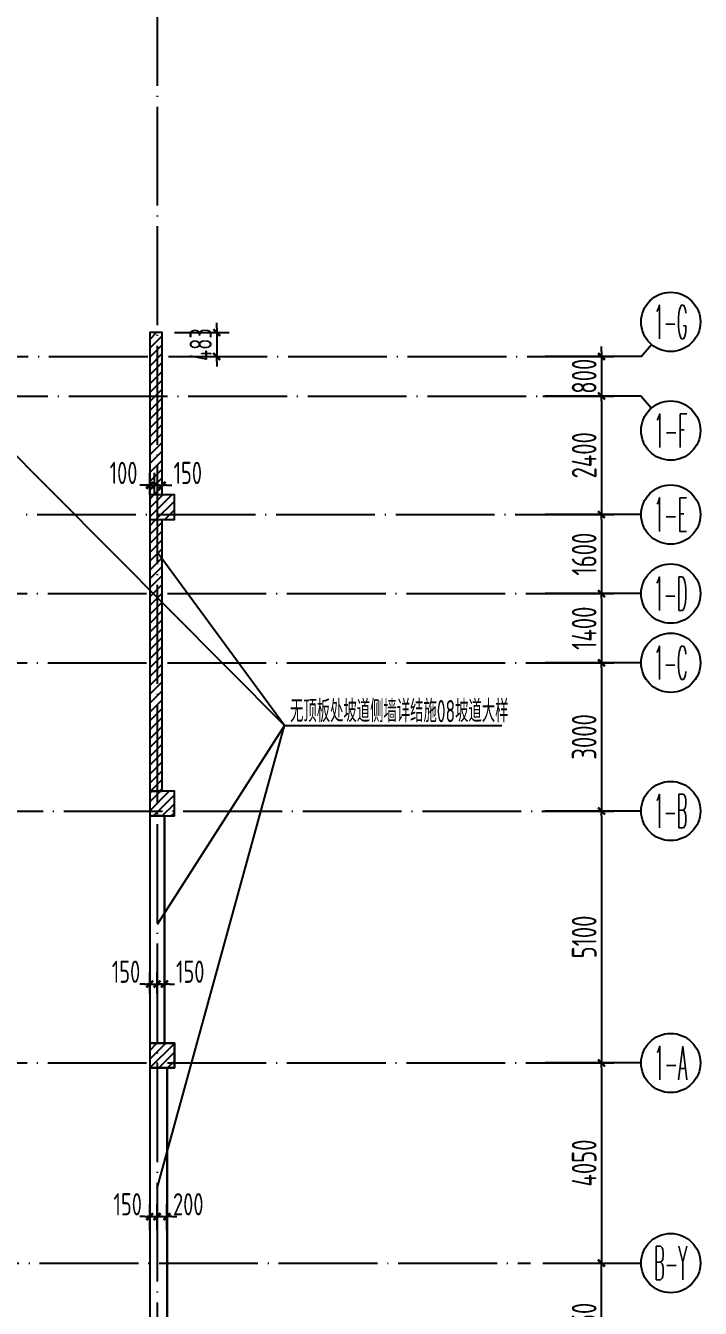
# Model space of a CAD drawing. Header units: millimetres. Extents: x 156735 to 386235, y 467499 to 703525.
# Drawn here: x 356385 to 370043, y 651078 to 677041 of the extents above; entities that cross this region are included whole.
import ezdxf
from ezdxf.enums import TextEntityAlignment as Align

# ---------------------------------------------------------------- set-up
doc = ezdxf.new("R2010")
doc.units = ezdxf.units.MM
doc.header["$LTSCALE"] = 100
doc.header["$PDMODE"] = 35
doc.header["$PDSIZE"] = 200
doc.linetypes.add('DOTE', pattern=[2.42, 2, -0.2, 0.02, -0.2])
for name, color, linetype in [('B-TEXT', 7, 'Continuous'), ('COLU', 7, 'Continuous'), ('h斜线-柱', 7, 'Continuous'), ('Q-AXIS', 3, 'Continuous'), ('Q-DIM', 4, 'Continuous'), ('Q-dote', 253, 'DOTE'), ('Q-TEXT', 2, 'Continuous'), ('WALL', 3, 'Continuous')]:
    doc.layers.add(name, color=color, linetype=linetype)
doc.styles.add('_TCH_AXIS', font='COMPLEX', dxfattribs={"bigfont": 'GBCBIG'})
doc.styles.add('COMPLEX', font='tssdeng.shx', dxfattribs={"width": 0.7, "bigfont": 'tssdchn.shx'})
doc.styles.add('TSSD_Dimension', font='Tssdeng.shx', dxfattribs={"width": 0.7, "bigfont": 'hztxt.shx'})
doc.styles.add('TSSD_REIN', font='Tssdeng.shx', dxfattribs={"width": 0.7, "bigfont": 'hztxt.shx'})
doc.dimstyles.new('TSSD_100_100$0', dxfattribs={"dimtxt": 300, "dimasz": 100, "dimexe": 250, "dimexo": 250, "dimgap": 100, "dimtad": 1, "dimdec": 0, "dimzin": 0, "dimdsep": 46, "dimtxsty": 'TSSD_Dimension', "dimblk": '_tsdbk', "dimblk1": '_tsdbk', "dimblk2": '_tsdbk', "dimsah": 1, "dimcen": 0, "dimclrt": 7, "dimadec": 0, "dimazin": 0, "dimtfac": 1, "dimtdec": 0, "dimtix": 1, "dimtmove": 2, "dimatfit": 3, "dimldrblk": '_tsdbk', "dimfxl": 1, "dimtolj": 1, "dimtzin": 0, "dimarcsym": 0})
pattern_1 = [(45, (-467527.32, -323147.44), (-89.802561, 89.802561), [])]

# ---------------------------------------------------------------- blocks, each defined once
blk = doc.blocks.new('_tsdbk')
blk.add_line((-1, 0), (0, 0))
at = {"const_width": 0.5}
blk.add_lwpolyline([(-0.7, -0.7), (0.7, 0.7)], dxfattribs=at)
blk = doc.blocks.new('*D651')
at = {"layer": 'Defpoints', "color": 0}
for p in [(366607, 656045), (366607, 651995), (368041, 651995)]:
    blk.add_point(p, dxfattribs=at)
at = {"layer": 'Q-AXIS', "color": 0, "lineweight": -2}
for p, q in [((366857, 656045), (368291, 656045)), ((368041, 655945), (368041, 652095)), ((366857, 651995), (368291, 651995))]:
    blk.add_line(p, q, dxfattribs=at)
at = {"layer": 'Q-AXIS', "color": 0, "lineweight": -2, "xscale": 100, "yscale": 100, "zscale": 100}
for p, rotation in [((368041, 656045), 90), ((368041, 651995), 270)]:
    blk.add_blockref('_tsdbk', p, dxfattribs=dict(at, rotation=rotation))
at = {"layer": 'Q-AXIS', "color": 7, "insert": (367691, 654020), "char_height": 500, "attachment_point": 5, "rotation": 90, "style": 'TSSD_Dimension'}
blk.add_mtext('\\A1;4050', dxfattribs=at)
blk = doc.blocks.new('*D652')
at = {"layer": 'Defpoints', "color": 0}
for p in [(366636, 670345), (366607, 669545), (368041, 669545)]:
    blk.add_point(p, dxfattribs=at)
at = {"layer": 'Q-AXIS', "color": 0, "lineweight": -2}
for p, q in [((368041, 670445), (368041, 670545)), ((366886, 670345), (368291, 670345)), ((368041, 670345), (368041, 669545)), ((366857, 669545), (368291, 669545)), ((368041, 669445), (368041, 669345))]:
    blk.add_line(p, q, dxfattribs=at)
at = {"layer": 'Q-AXIS', "color": 0, "lineweight": -2, "xscale": 100, "yscale": 100, "zscale": 100}
for p, rotation in [((368041, 670345), 270), ((368041, 669545), 90)]:
    blk.add_blockref('_tsdbk', p, dxfattribs=dict(at, rotation=rotation))
at = {"layer": 'Q-AXIS', "color": 7, "insert": (367691, 669945), "char_height": 500, "attachment_point": 5, "rotation": 90, "style": 'TSSD_Dimension'}
blk.add_mtext('\\A1;800', dxfattribs=at)
blk = doc.blocks.new('*D653')
at = {"layer": 'Defpoints', "color": 0}
for p in [(366636, 669545), (366607, 667145), (368041, 667145)]:
    blk.add_point(p, dxfattribs=at)
at = {"layer": 'Q-AXIS', "color": 0, "lineweight": -2}
for p, q in [((366886, 669545), (368291, 669545)), ((368041, 669445), (368041, 667245)), ((366857, 667145), (368291, 667145))]:
    blk.add_line(p, q, dxfattribs=at)
at = {"layer": 'Q-AXIS', "color": 0, "lineweight": -2, "xscale": 100, "yscale": 100, "zscale": 100}
for p, rotation in [((368041, 669545), 90), ((368041, 667145), 270)]:
    blk.add_blockref('_tsdbk', p, dxfattribs=dict(at, rotation=rotation))
at = {"layer": 'Q-AXIS', "color": 7, "insert": (367691, 668345), "char_height": 500, "attachment_point": 5, "rotation": 90, "style": 'TSSD_Dimension'}
blk.add_mtext('\\A1;2400', dxfattribs=at)
blk = doc.blocks.new('*D654')
at = {"layer": 'Defpoints', "color": 0}
for p in [(366607, 661145), (366607, 656045), (368041, 656045)]:
    blk.add_point(p, dxfattribs=at)
at = {"layer": 'Q-AXIS', "color": 0, "lineweight": -2}
for p, q in [((366857, 661145), (368291, 661145)), ((368041, 661045), (368041, 656145)), ((366857, 656045), (368291, 656045))]:
    blk.add_line(p, q, dxfattribs=at)
at = {"layer": 'Q-AXIS', "color": 0, "lineweight": -2, "xscale": 100, "yscale": 100, "zscale": 100}
for p, rotation in [((368041, 661145), 90), ((368041, 656045), 270)]:
    blk.add_blockref('_tsdbk', p, dxfattribs=dict(at, rotation=rotation))
at = {"layer": 'Q-AXIS', "color": 7, "insert": (367691, 658595), "char_height": 500, "attachment_point": 5, "rotation": 90, "style": 'TSSD_Dimension'}
blk.add_mtext('\\A1;5100', dxfattribs=at)
blk = doc.blocks.new('*D655')
at = {"layer": 'Defpoints', "color": 0}
for p in [(366607, 664145), (366607, 661145), (368041, 661145)]:
    blk.add_point(p, dxfattribs=at)
at = {"layer": 'Q-AXIS', "color": 0, "lineweight": -2}
for p, q in [((366857, 664145), (368291, 664145)), ((368041, 664045), (368041, 661245)), ((366857, 661145), (368291, 661145))]:
    blk.add_line(p, q, dxfattribs=at)
at = {"layer": 'Q-AXIS', "color": 0, "lineweight": -2, "xscale": 100, "yscale": 100, "zscale": 100}
for p, rotation in [((368041, 664145), 90), ((368041, 661145), 270)]:
    blk.add_blockref('_tsdbk', p, dxfattribs=dict(at, rotation=rotation))
at = {"layer": 'Q-AXIS', "color": 7, "insert": (367691, 662645), "char_height": 500, "attachment_point": 5, "rotation": 90, "style": 'TSSD_Dimension'}
blk.add_mtext('\\A1;3000', dxfattribs=at)
blk = doc.blocks.new('*D656')
at = {"layer": 'Defpoints', "color": 0}
for p in [(366607, 665545), (366607, 664145), (368041, 664145)]:
    blk.add_point(p, dxfattribs=at)
at = {"layer": 'Q-AXIS', "color": 0, "lineweight": -2}
for p, q in [((366857, 665545), (368291, 665545)), ((368041, 665445), (368041, 664245)), ((366857, 664145), (368291, 664145))]:
    blk.add_line(p, q, dxfattribs=at)
at = {"layer": 'Q-AXIS', "color": 0, "lineweight": -2, "xscale": 100, "yscale": 100, "zscale": 100}
for p, rotation in [((368041, 665545), 90), ((368041, 664145), 270)]:
    blk.add_blockref('_tsdbk', p, dxfattribs=dict(at, rotation=rotation))
at = {"layer": 'Q-AXIS', "color": 7, "insert": (367691, 664845), "char_height": 500, "attachment_point": 5, "rotation": 90, "style": 'TSSD_Dimension'}
blk.add_mtext('\\A1;1400', dxfattribs=at)
blk = doc.blocks.new('*D657')
at = {"layer": 'Defpoints', "color": 0}
for p in [(366636, 667145), (366607, 665545), (368041, 665545)]:
    blk.add_point(p, dxfattribs=at)
at = {"layer": 'Q-AXIS', "color": 0, "lineweight": -2}
for p, q in [((366886, 667145), (368291, 667145)), ((368041, 667045), (368041, 665645)), ((366857, 665545), (368291, 665545))]:
    blk.add_line(p, q, dxfattribs=at)
at = {"layer": 'Q-AXIS', "color": 0, "lineweight": -2, "xscale": 100, "yscale": 100, "zscale": 100}
for p, rotation in [((368041, 667145), 90), ((368041, 665545), 270)]:
    blk.add_blockref('_tsdbk', p, dxfattribs=dict(at, rotation=rotation))
at = {"layer": 'Q-AXIS', "color": 7, "insert": (367691, 666345), "char_height": 500, "attachment_point": 5, "rotation": 90, "style": 'TSSD_Dimension'}
blk.add_mtext('\\A1;1600', dxfattribs=at)
blk = doc.blocks.new('_AXISO')
blk.add_circle((0, 0), 0.5)
at = {"layer": 'B-TEXT', "style": 'COMPLEX', "width": 1.450893}
blk.add_attdef('A', text='', height=0.56, dxfattribs=at).set_placement((0.249375, -0.28), (0.749375, -0.28), align=Align.FIT)
blk = doc.blocks.new('*D922')
at = {"layer": 'Defpoints', "color": 0}
for p in [(359046, 652935), (358896, 652409), (359046, 652409)]:
    blk.add_point(p, dxfattribs=at)
at = {"layer": 'Q-DIM', "color": 0, "lineweight": -2}
for p, q in [((358896, 652659), (358896, 653185)), ((359046, 652659), (359046, 653185)), ((358796, 652935), (358696, 652935)), ((358896, 652935), (359046, 652935)), ((359146, 652935), (359246, 652935))]:
    blk.add_line(p, q, dxfattribs=at)
at = {"layer": 'Q-DIM', "color": 0, "lineweight": -2, "xscale": 100, "yscale": 100, "zscale": 100}
blk.add_blockref('_tsdbk', (358896, 652935), dxfattribs=at)
at = {"layer": 'Q-DIM', "color": 0, "lineweight": -2, "xscale": 100, "yscale": 100, "zscale": 100, "rotation": 180}
blk.add_blockref('_tsdbk', (359046, 652935), dxfattribs=at)
at = {"layer": 'Q-DIM', "color": 7, "insert": (358451, 653185), "char_height": 450, "attachment_point": 5, "style": 'TSSD_Dimension'}
blk.add_mtext('\\A1;150', dxfattribs=at)
blk = doc.blocks.new('*D923')
at = {"layer": 'Defpoints', "color": 0}
for p in [(359246, 652935), (359046, 652409), (359246, 652409)]:
    blk.add_point(p, dxfattribs=at)
at = {"layer": 'Q-DIM', "color": 0, "lineweight": -2}
for p, q in [((359046, 652659), (359046, 653185)), ((359246, 652659), (359246, 653185)), ((358946, 652935), (358846, 652935)), ((359046, 652935), (359246, 652935)), ((359346, 652935), (359446, 652935))]:
    blk.add_line(p, q, dxfattribs=at)
at = {"layer": 'Q-DIM', "color": 0, "lineweight": -2, "xscale": 100, "yscale": 100, "zscale": 100}
blk.add_blockref('_tsdbk', (359046, 652935), dxfattribs=at)
at = {"layer": 'Q-DIM', "color": 0, "lineweight": -2, "xscale": 100, "yscale": 100, "zscale": 100, "rotation": 180}
blk.add_blockref('_tsdbk', (359246, 652935), dxfattribs=at)
at = {"layer": 'Q-DIM', "color": 7, "insert": (359677, 653185), "char_height": 450, "attachment_point": 5, "style": 'TSSD_Dimension'}
blk.add_mtext('\\A1;200', dxfattribs=at)
blk = doc.blocks.new('*D924')
at = {"layer": 'Defpoints', "color": 0}
for p in [(359046, 657642), (358896, 657202), (359046, 657202)]:
    blk.add_point(p, dxfattribs=at)
at = {"layer": 'Q-DIM', "color": 0, "lineweight": -2}
for p, q in [((358796, 657642), (358696, 657642)), ((358896, 657452), (358896, 657892)), ((358896, 657642), (359046, 657642)), ((359046, 657452), (359046, 657892)), ((359146, 657642), (359246, 657642))]:
    blk.add_line(p, q, dxfattribs=at)
at = {"layer": 'Q-DIM', "color": 0, "lineweight": -2, "xscale": 100, "yscale": 100, "zscale": 100}
blk.add_blockref('_tsdbk', (358896, 657642), dxfattribs=at)
at = {"layer": 'Q-DIM', "color": 0, "lineweight": -2, "xscale": 100, "yscale": 100, "zscale": 100, "rotation": 180}
blk.add_blockref('_tsdbk', (359046, 657642), dxfattribs=at)
at = {"layer": 'Q-DIM', "color": 7, "insert": (358417, 657892), "char_height": 450, "attachment_point": 5, "style": 'TSSD_Dimension'}
blk.add_mtext('\\A1;150', dxfattribs=at)
blk = doc.blocks.new('*D925')
at = {"layer": 'Defpoints', "color": 0}
for p in [(359196, 657642), (359046, 657202), (359196, 657202)]:
    blk.add_point(p, dxfattribs=at)
at = {"layer": 'Q-DIM', "color": 0, "lineweight": -2}
for p, q in [((358946, 657642), (358846, 657642)), ((359046, 657452), (359046, 657892)), ((359046, 657642), (359196, 657642)), ((359196, 657452), (359196, 657892)), ((359296, 657642), (359396, 657642))]:
    blk.add_line(p, q, dxfattribs=at)
at = {"layer": 'Q-DIM', "color": 0, "lineweight": -2, "xscale": 100, "yscale": 100, "zscale": 100}
blk.add_blockref('_tsdbk', (359046, 657642), dxfattribs=at)
at = {"layer": 'Q-DIM', "color": 0, "lineweight": -2, "xscale": 100, "yscale": 100, "zscale": 100, "rotation": 180}
blk.add_blockref('_tsdbk', (359196, 657642), dxfattribs=at)
at = {"layer": 'Q-DIM', "color": 7, "insert": (359717, 657892), "char_height": 450, "attachment_point": 5, "style": 'TSSD_Dimension'}
blk.add_mtext('\\A1;150', dxfattribs=at)
blk = doc.blocks.new('*D926')
at = {"layer": 'Defpoints', "color": 0}
for p in [(358996, 667738), (358896, 667297), (358996, 667297)]:
    blk.add_point(p, dxfattribs=at)
at = {"layer": 'Q-DIM', "color": 0, "lineweight": -2}
for p, q in [((358896, 667547), (358896, 667988)), ((358996, 667547), (358996, 667988)), ((358796, 667738), (358696, 667738)), ((358896, 667738), (358996, 667738)), ((359096, 667738), (359196, 667738))]:
    blk.add_line(p, q, dxfattribs=at)
at = {"layer": 'Q-DIM', "color": 0, "lineweight": -2, "xscale": 100, "yscale": 100, "zscale": 100}
blk.add_blockref('_tsdbk', (358896, 667738), dxfattribs=at)
at = {"layer": 'Q-DIM', "color": 0, "lineweight": -2, "xscale": 100, "yscale": 100, "zscale": 100, "rotation": 180}
blk.add_blockref('_tsdbk', (358996, 667738), dxfattribs=at)
at = {"layer": 'Q-DIM', "color": 7, "insert": (358367, 667988), "char_height": 450, "attachment_point": 5, "style": 'TSSD_Dimension'}
blk.add_mtext('\\A1;100', dxfattribs=at)
blk = doc.blocks.new('*D927')
at = {"layer": 'Defpoints', "color": 0}
for p in [(359146, 667738), (358996, 667297), (359146, 667297)]:
    blk.add_point(p, dxfattribs=at)
at = {"layer": 'Q-DIM', "color": 0, "lineweight": -2}
for p, q in [((358996, 667547), (358996, 667988)), ((359146, 667547), (359146, 667988)), ((358896, 667738), (358796, 667738)), ((358996, 667738), (359146, 667738)), ((359246, 667738), (359346, 667738))]:
    blk.add_line(p, q, dxfattribs=at)
at = {"layer": 'Q-DIM', "color": 0, "lineweight": -2, "xscale": 100, "yscale": 100, "zscale": 100}
blk.add_blockref('_tsdbk', (358996, 667738), dxfattribs=at)
at = {"layer": 'Q-DIM', "color": 0, "lineweight": -2, "xscale": 100, "yscale": 100, "zscale": 100, "rotation": 180}
blk.add_blockref('_tsdbk', (359146, 667738), dxfattribs=at)
at = {"layer": 'Q-DIM', "color": 7, "insert": (359667, 667988), "char_height": 450, "attachment_point": 5, "style": 'TSSD_Dimension'}
blk.add_mtext('\\A1;150', dxfattribs=at)
blk = doc.blocks.new('*D928')
at = {"layer": 'Defpoints', "color": 0}
for p in [(359146, 670828), (359146, 670345), (360253, 670345)]:
    blk.add_point(p, dxfattribs=at)
at = {"layer": 'Q-DIM', "color": 0, "lineweight": -2}
for p, q in [((360253, 670928), (360253, 671028)), ((359396, 670828), (360503, 670828)), ((360253, 670828), (360253, 670345)), ((359396, 670345), (360503, 670345)), ((360253, 670245), (360253, 670145))]:
    blk.add_line(p, q, dxfattribs=at)
at = {"layer": 'Q-DIM', "color": 0, "lineweight": -2, "xscale": 100, "yscale": 100, "zscale": 100}
for p, rotation in [((360253, 670828), 270), ((360253, 670345), 90)]:
    blk.add_blockref('_tsdbk', p, dxfattribs=dict(at, rotation=rotation))
at = {"layer": 'Q-DIM', "color": 7, "insert": (359928, 670586), "char_height": 450, "attachment_point": 5, "rotation": 90, "style": 'TSSD_Dimension'}
blk.add_mtext('\\A1;483', dxfattribs=at)
blk = doc.blocks.new('*D929')
at = {"layer": 'Defpoints', "color": 0}
for p in [(366607, 651995), (368041, 651995), (366607, 649445)]:
    blk.add_point(p, dxfattribs=at)
at = {"layer": 'Q-AXIS', "color": 0, "lineweight": -2}
for p, q in [((366857, 651995), (368291, 651995)), ((368041, 649545), (368041, 651895)), ((366857, 649445), (368291, 649445))]:
    blk.add_line(p, q, dxfattribs=at)
at = {"layer": 'Q-AXIS', "color": 0, "lineweight": -2, "xscale": 100, "yscale": 100, "zscale": 100}
for p, rotation in [((368041, 651995), 90), ((368041, 649445), 270)]:
    blk.add_blockref('_tsdbk', p, dxfattribs=dict(at, rotation=rotation))
at = {"layer": 'Q-AXIS', "color": 7, "insert": (367691, 650720), "char_height": 500, "attachment_point": 5, "rotation": 90, "style": 'TSSD_Dimension'}
blk.add_mtext('\\A1;2550', dxfattribs=at)

msp = doc.modelspace()

# ---------------------------------------------------------------- hatches: boundary and pattern name
at = {"layer": 'h斜线-柱'}
h = msp.add_hatch(dxfattribs=at)
h.set_pattern_fill('ANSI31', color=256, scale=40, angle=-2e-12, style=0)
h.paths.add_polyline_path([(359146.5, 670827.7), (358896.5, 670827.7), (358896.5, 667544.7), (359146.5, 667544.7)])
h = msp.add_hatch(dxfattribs=at)
h.set_pattern_fill('ANSI31', color=256, scale=40, angle=-2e-12, style=0)
h.paths.add_polyline_path([(358896.5, 667044.7), (359396.5, 667044.7), (359396.5, 667544.7), (358896.5, 667544.7)])
h = msp.add_hatch(dxfattribs=at)
h.set_pattern_fill('ANSI31', color=256, scale=40, angle=-2e-12, style=0)
h.paths.add_polyline_path([(359146.5, 667044.7), (358896.5, 667044.7), (358896.5, 661544.7), (359146.5, 661544.7)])
h = msp.add_hatch(dxfattribs=at)
h.set_pattern_fill('ANSI31', color=256, scale=40, style=0)
h.set_pattern_definition(pattern_1)
h.paths.add_polyline_path([(358896.5, 661044.7), (359396.5, 661044.7), (359396.5, 661544.7), (358896.5, 661544.7)])
h = msp.add_hatch(dxfattribs=at)
h.set_pattern_fill('ANSI31', color=256, scale=40, style=0)
h.set_pattern_definition(pattern_1)
h.paths.add_polyline_path([(358896.5, 655944.7), (359396.5, 655944.7), (359396.5, 656444.7), (358896.5, 656444.7)])

# ---------------------------------------------------------------- linework, layer by layer
at = {"color": 6, "lineweight": 30}
msp.add_lwpolyline([(359246.5, 644694.7), (359246.5, 649344.7), (359396.5, 649344.7), (359396.5, 649844.7), (359246.5, 649844.7), (359246.5, 655944.7), (359396.5, 655944.7), (359396.5, 656444.7), (359196.5, 656444.7), (359196.5, 660476.5), (359196.5, 660864.9), (359196.5, 661044.7)], dxfattribs=at)
at = {"layer": 'COLU'}
for points in [[(358896.5, 667044.7), (359396.5, 667044.7), (359396.5, 667544.7), (358896.5, 667544.7)], [(358896.5, 661044.7), (359396.5, 661044.7), (359396.5, 661544.7), (358896.5, 661544.7)], [(358896.5, 655944.7), (359396.5, 655944.7), (359396.5, 656444.7), (358896.5, 656444.7)]]:
    msp.add_lwpolyline(points, close=True, dxfattribs=at)
at = {"layer": 'Q-AXIS'}
for p, q in [((368842.5, 670344.7), (369052, 670589.2)), ((368842.5, 670344.7), (366898.7, 670344.7)), ((368842.5, 669544.7), (366898.7, 669544.7)), ((368842.5, 669544.7), (369052, 669300.3)), ((368842.5, 667144.7), (366898.7, 667144.7)), ((368842.5, 665544.7), (366898.7, 665544.7)), ((368842.5, 664144.7), (366898.7, 664144.7)), ((368842.5, 661144.7), (366898.7, 661144.7)), ((368842.5, 656044.7), (366898.7, 656044.7)), ((366857.1, 651994.7), (368842.5, 651994.7))]:
    msp.add_line(p, q, dxfattribs=at)
at = {"layer": 'Q-dote', "ltscale": 10}
for p, q in [((359046.5, 677819.9), (359046.5, 634744.7)), ((301196.5, 670344.7), (366898.7, 670344.7)), ((349996.5, 669544.7), (366857.1, 669544.7)), ((354196.5, 667144.7), (366857.1, 667144.7)), ((301173.2, 665544.7), (366857.1, 665544.7)), ((301173.2, 664144.7), (366857.1, 664144.7)), ((349896.5, 661144.7), (366857.1, 661144.7)), ((301173.2, 656044.7), (366857.1, 656044.7)), ((196946.5, 651994.7), (366607.1, 651994.7))]:
    msp.add_line(p, q, dxfattribs=at)
at = {"layer": 'Q-TEXT'}
for p, q in [((354196.5, 670344.7), (361623.2, 662872.4)), ((361623.2, 662872.4), (359046.5, 666380.9)), ((359046.5, 653513.2), (361623.2, 662872.4)), ((361623.2, 662872.4), (359046.5, 658850.1)), ((361623.2, 662872.4), (366024.2, 662872.4))]:
    msp.add_line(p, q, dxfattribs=at)
at = {"layer": 'WALL'}
msp.add_lwpolyline([(359146.5, 667544.7), (359146.5, 670827.7), (358896.5, 670827.7), (358896.5, 661544.7), (359146.5, 661544.7), (359146.5, 667044.7)], dxfattribs=at)
for points in [[(359196.5, 661044.7), (358896.5, 661044.7), (358896.5, 656444.7), (359196.5, 656444.7)], [(359246.5, 655944.7), (358896.5, 655944.7), (358896.5, 649844.7), (359246.5, 649844.7)]]:
    msp.add_lwpolyline(points, close=True, dxfattribs=at)

# ---------------------------------------------------------------- block references
at = {"layer": 'Q-AXIS'}
ref = msp.add_blockref('_AXISO', (369442.5, 671044.7), dxfattribs=dict(at, xscale=1199.999999999998, yscale=1200, zscale=1200, rotation=359.9996457873818))
ref.add_attrib('A', '1-G', dxfattribs={"color": 7, "height": 678.82, "rotation": 359.99965, "style": '_TCH_AXIS', "width": 0.355932}).set_placement((369103.1, 670705.3), (369781.9, 670705.3), align=Align.FIT)
ref = msp.add_blockref('_AXISO', (369442.5, 668844.7), dxfattribs=dict(at, xscale=1199.999999999998, yscale=1200, zscale=1200, rotation=359.9996457873818))
ref.add_attrib('A', '1-F', dxfattribs={"color": 7, "height": 678.82, "rotation": 359.99965, "style": '_TCH_AXIS', "width": 0.368421}).set_placement((369103.1, 668505.3), (369781.9, 668505.3), align=Align.FIT)
ref = msp.add_blockref('_AXISO', (369442.5, 667144.7), dxfattribs=dict(at, xscale=1199.999999999998, yscale=1200, zscale=1200, rotation=359.9996457873818))
ref.add_attrib('A', '1-E', dxfattribs={"color": 7, "height": 678.82, "rotation": 359.99965, "style": '_TCH_AXIS', "width": 0.368421}).set_placement((369103.1, 666805.3), (369781.9, 666805.3), align=Align.FIT)
ref = msp.add_blockref('_AXISO', (369442.5, 665544.7), dxfattribs=dict(at, xscale=1199.999999999998, yscale=1200, zscale=1200, rotation=359.9996457873818))
ref.add_attrib('A', '1-D', dxfattribs={"color": 7, "height": 678.82, "rotation": 359.99965, "style": '_TCH_AXIS', "width": 0.362069}).set_placement((369103.1, 665205.3), (369781.9, 665205.3), align=Align.FIT)
ref = msp.add_blockref('_AXISO', (369442.5, 664144.7), dxfattribs=dict(at, xscale=1199.999999999998, yscale=1200, zscale=1200, rotation=359.9996457873818))
ref.add_attrib('A', '1-C', dxfattribs={"color": 7, "height": 678.82, "rotation": 359.99965, "style": '_TCH_AXIS', "width": 0.375}).set_placement((369103.1, 663805.3), (369781.9, 663805.3), align=Align.FIT)
ref = msp.add_blockref('_AXISO', (369442.5, 661144.7), dxfattribs=dict(at, xscale=1199.999999999998, yscale=1200, zscale=1200, rotation=359.9996457873818))
ref.add_attrib('A', '1-B', dxfattribs={"color": 7, "height": 678.82, "rotation": 359.99965, "style": '_TCH_AXIS', "width": 0.362069}).set_placement((369103.1, 660805.3), (369781.9, 660805.3), align=Align.FIT)
ref = msp.add_blockref('_AXISO', (369442.5, 656044.7), dxfattribs=dict(at, xscale=1199.999999999998, yscale=1200, zscale=1200, rotation=359.9996457873818))
ref.add_attrib('A', '1-A', dxfattribs={"color": 7, "height": 678.82, "rotation": 359.99965, "style": '_TCH_AXIS', "width": 0.355932}).set_placement((369103.1, 655705.3), (369781.9, 655705.3), align=Align.FIT)
ref = msp.add_blockref('_AXISO', (369442.5, 651994.7), dxfattribs=dict(at, xscale=1199.999999999998, yscale=1200, zscale=1200, rotation=359.9996457873818))
ref.add_attrib('A', 'B-Y', dxfattribs={"color": 7, "height": 678.82, "rotation": 359.99965, "style": '_TCH_AXIS', "width": 0.313433}).set_placement((369103.1, 651655.3), (369781.9, 651655.3), align=Align.FIT)

# ---------------------------------------------------------------- texts
at = {"layer": 'Q-TEXT', "style": 'TSSD_REIN', "width": 0.6}
msp.add_text('无顶板处坡道侧墙详结施08坡道大样', height=450, rotation=360, dxfattribs=at).set_placement((361738.1, 662941.6))

# ---------------------------------------------------------------- dimensions: what is measured, and where the dimension line sits
at = {"layer": 'Q-AXIS'}
for base, p1, p2, picture, middle in [((368040.9, 669544.7), (366636, 670344.7), (366607.1, 669544.7), '*D652', (367690.9, 669944.7)), ((368040.9, 667144.7), (366636, 669544.7), (366607.1, 667144.7), '*D653', (367690.9, 668344.7)), ((368040.9, 665544.7), (366636, 667144.7), (366607.1, 665544.7), '*D657', (367690.9, 666344.7)), ((368040.9, 664144.7), (366607.1, 665544.7), (366607.1, 664144.7), '*D656', (367690.9, 664844.7)), ((368040.9, 661144.7), (366607.1, 664144.7), (366607.1, 661144.7), '*D655', (367690.9, 662644.7)), ((368040.9, 656044.7), (366607.1, 661144.7), (366607.1, 656044.7), '*D654', (367690.9, 658594.7)), ((368040.9, 651994.7), (366607.1, 656044.7), (366607.1, 651994.7), '*D651', (367690.9, 654019.7)), ((368040.9, 651994.7), (366607.1, 649444.7), (366607.1, 651994.7), '*D929', (367690.9, 650719.7))]:
    dim = msp.add_linear_dim(base=base, p1=p1, p2=p2, angle=90, dimstyle='TSSD_100_100$0', override={"dimtxt": 500}, dxfattribs=at)
    dim.commit()
    dim.dimension.update_dxf_attribs({"geometry": picture, "text_midpoint": middle})
at = {"layer": 'Q-DIM'}
dim = msp.add_linear_dim(base=(360252.5, 670344.7), p1=(359146.5, 670827.7), p2=(359146.5, 670344.7), angle=90, dimstyle='TSSD_100_100$0', override={"dimtxt": 450}, dxfattribs=at)
dim.commit()
dim.dimension.update_dxf_attribs({"geometry": '*D928', "text_midpoint": (359927.5, 670586.2)})
for base, p1, p2, picture, middle in [((358996.5, 667738), (358896.5, 667297.2), (358996.5, 667297.2), '*D926', (358366.6, 667988)), ((359146.5, 667738), (358996.5, 667297.2), (359146.5, 667297.2), '*D927', (359666.8, 667988)), ((359046.5, 657642.5), (358896.5, 657201.6), (359046.5, 657201.6), '*D924', (358416.6, 657892.5)), ((359196.5, 657642.5), (359046.5, 657201.6), (359196.5, 657201.6), '*D925', (359716.8, 657892.5)), ((359046.5, 652935.4), (358896.5, 652409.5), (359046.5, 652409.5), '*D922', (358451, 653185.4)), ((359246.5, 652935.4), (359046.5, 652409.5), (359246.5, 652409.5), '*D923', (359677.1, 653185.4))]:
    dim = msp.add_linear_dim(base=base, p1=p1, p2=p2, dimstyle='TSSD_100_100$0', override={"dimtxt": 450}, dxfattribs=at)
    dim.commit()
    dim.dimension.update_dxf_attribs({"geometry": picture, "text_midpoint": middle, "dimtype": 160})

doc.saveas('drawing.dxf')
